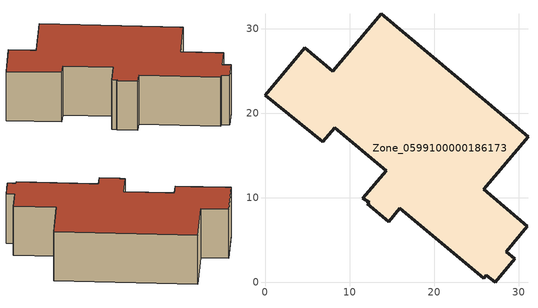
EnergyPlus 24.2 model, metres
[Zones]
Zone_0599100000186173
 floor ground (C_G): 29.56,2.78 27.2,0 26.17,0.84 25.87,0.48 15.95,8.79 14.61,7.17 12.07,9.3 12.31,9.47 11.59,9.98 14.31,13.22 8.23,18.31 6.85,16.66 0,22.13 4.7,27.75 8.03,24.97 13.73,31.79 31.1,17.25 25.86,10.99 31.04,6.66 28.5,3.62 z0
 wall outside (C_F): 6.85,16.66 8.23,18.31 14.31,13.22 11.59,9.98 12.31,9.47 12.07,9.3 14.61,7.17 15.95,8.79 25.87,0.48 26.17,0.84 27.2,0 29.56,2.78 28.5,3.62 31.04,6.66 25.86,10.99 31.1,17.25 13.73,31.79 8.03,24.97 4.7,27.75 0,22.13 6.85,16.66 z0:8.72
 roof outside (C_R): 11.59,9.98 12.31,9.47 12.07,9.3 14.61,7.17 15.95,8.79 25.87,0.48 26.17,0.84 27.2,0 29.56,2.78 28.5,3.62 31.04,6.66 25.86,10.99 31.1,17.25 13.73,31.79 8.03,24.97 4.7,27.75 0,22.13 6.85,16.66 8.23,18.31 14.31,13.22 z8.72
[BUILDING]
Pand.0599100000186173: North Axis=0; Terrain=City; Loads Convergence Tolerance Value=0.04; Temperature Convergence Tolerance Value=0.4; Solar Distribution=FullExterior; Maximum Number of Warmup Days=25; Minimum Number of Warmup Days=1
[Site:Location]
Rotterdam.The.Hague.AP_ZH_NLD Design_Conditions: Latitude=51.96; Longitude=4.45; Time Zone=1; Elevation=-4.5
[SITE:GROUNDTEMPERATURE:BUILDINGSURFACE]
18, 18, 18, 18, 18, 18, 18, 18, 18, 18, 18, 18
[MATERIAL] Thermal Absorptance=0.9; Solar Absorptance=0.7; Visible Absorptance=0.7
Name | Roughness | Thickness | Conductivity | Density | Specific Heat
G.D.1975-1991 | MediumSmooth | 0.15 | 0.288461 | 540 | 1210
F.D.1975-1991 | Rough | 0.3 | 0.230769 | 1920 | 840
R.D.1975-1991 | MediumRough | 0.2 | 0.153846 | 1500 | 1000
[CONSTRUCTION]
C_G: G.D.1975-1991
C_F: F.D.1975-1991
C_R: R.D.1975-1991
[ZONE]
Zone_0599100000186173: Type=1; Multiplier=1; Ceiling Height=Autocalculate; Volume=Autocalculate; Floor Area=autocalculate; Part of Total Floor Area=Yes
[ZONEINFILTRATION:DESIGNFLOWRATE]
Infil_Zone_0599100000186173: Zone or ZoneList or Space or SpaceList=Zone_0599100000186173; Schedule=AlwaysOn; Design Flow Rate Calculation Method=Flow/Area; Flow Rate per Floor Area=0.0042; Constant Term Coefficient=1; Temperature Term Coefficient=0; Velocity Term Coefficient=0; Velocity Squared Term Coefficient=0
[HVACTEMPLATE:ZONE:IDEALLOADSAIRSYSTEM]
Zone_0599100000186173: Maximum Heating Supply Air Temperature=50; Minimum Cooling Supply Air Temperature=13; Maximum Heating Supply Air Humidity Ratio=0.0156; Minimum Cooling Supply Air Humidity Ratio=0.0077; Heating Limit=NoLimit; Cooling Limit=NoLimit; Dehumidification Control Type=ConstantSensibleHeatRatio; Cooling Sensible Heat Ratio=0.7; Dehumidification Setpoint=60; Humidification Control Type=None; Humidification Setpoint=30; Outdoor Air Method=None; Outdoor Air Flow Rate per Person=0.00944; Outdoor Air Flow Rate per Zone Floor Area=0; Outdoor Air Flow Rate per Zone=0; Demand Controlled Ventilation Type=None; Outdoor Air Economizer Type=NoEconomizer; Heat Recovery Type=None; Sensible Heat Recovery Effectiveness=0.7; Latent Heat Recovery Effectiveness=0.65
[ZONECONTROL:THERMOSTAT]
ThermostatControl_Zone_0599100000186173: Zone or ZoneList=Zone_0599100000186173; Control Type Schedule=DualSetpointControlType; Control 1=Thermostat_Zone_0599100000186173; Temperature Difference Between Cutout And Setpoint=0
[THERMOSTATSETPOINT:DUALSETPOINT]
Thermostat_Zone_0599100000186173: Heating Setpoint Temperature Schedule=HeatingSetpoint_Zone_0599100000186173; Cooling Setpoint Temperature Schedule=CoolingSetpoint_Zone_0599100000186173
[SCHEDULE:COMPACT]
HeatingSetpoint_Zone_0599100000186173: Through: 12/31, For: AllDays, Until: 24:00, 21
CoolingSetpoint_Zone_0599100000186173: Through: 12/31, For: AllDays, Until: 24:00, 24
DualSetpointControlType: Through: 12/31, For: AllDays, Until: 24:00, 4
AlwaysOn: Through: 12/31, For: AllDays, Until: 24:00, 1
